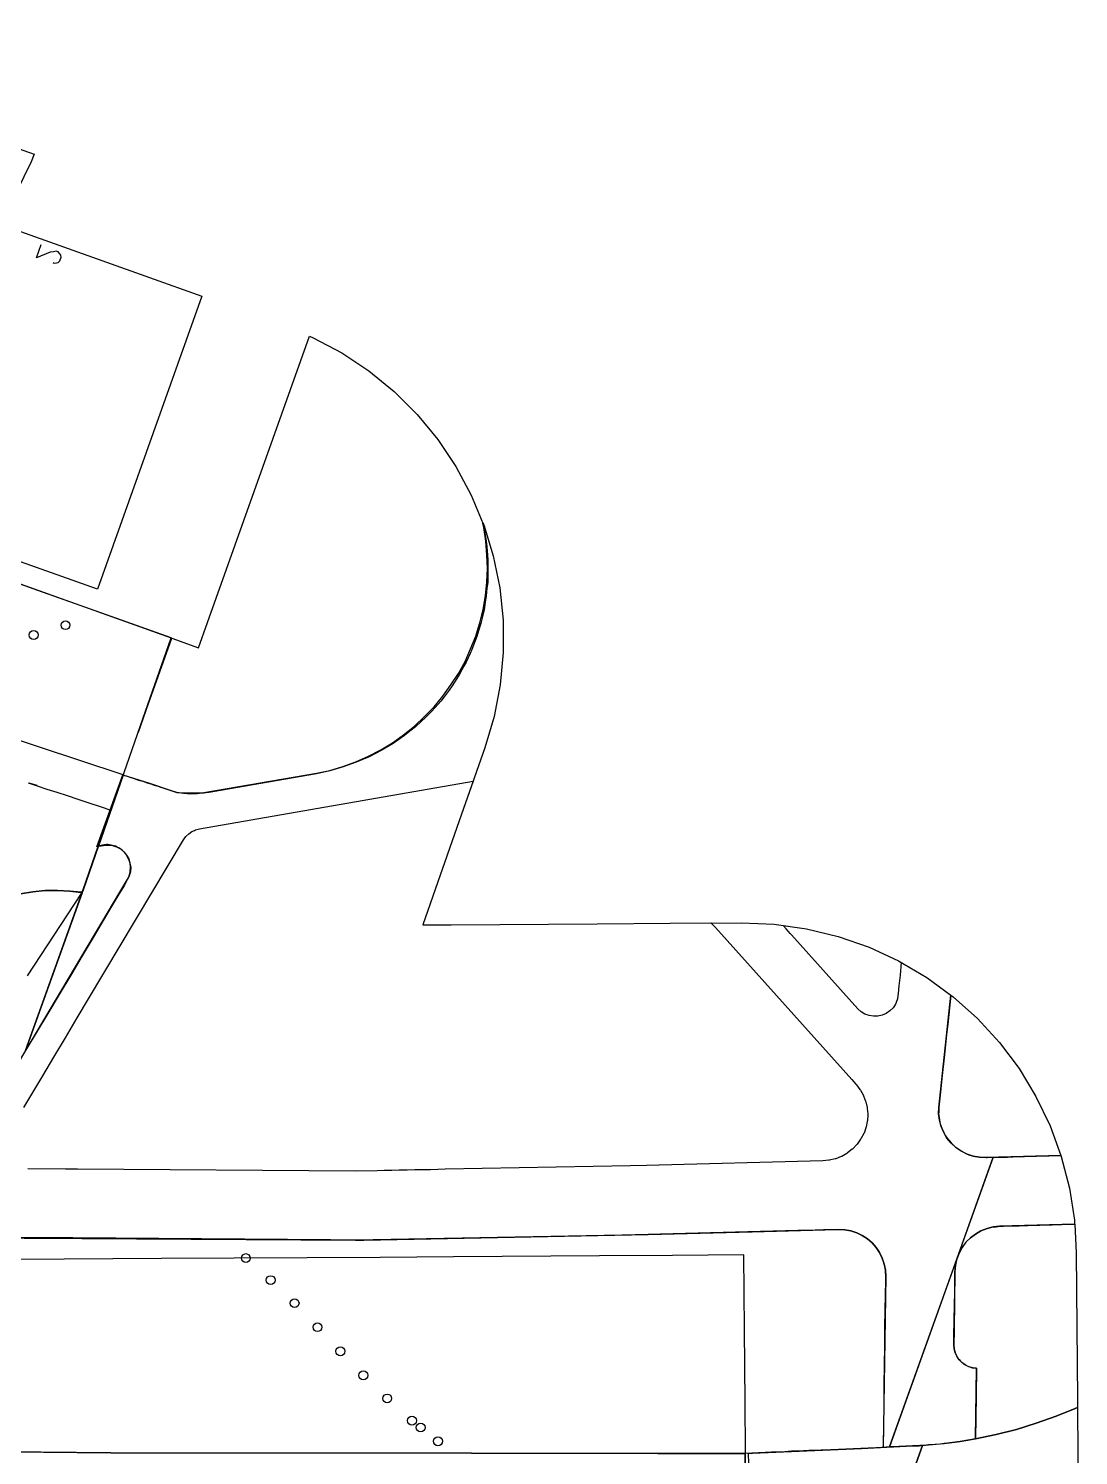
# Model space of a CAD drawing. Header units: metres. Extents: x 20 to 357, y 34 to 206.
# Drawn here: x 309.4 to 356.8, y 97.4 to 161.8 of the extents above; entities that cross this region are included whole.
import ezdxf

# ---------------------------------------------------------------- set-up
doc = ezdxf.new("R2010")
doc.units = ezdxf.units.M
for name, color, linetype in [('BOUNDARY', 7, 'Continuous'), ('BUILDING', 7, 'Continuous'), ('CURB', 7, 'Continuous'), ('ELECTR_CABLE', 7, 'Continuous'), ('GRASS', 7, 'Continuous'), ('ROAD', 7, 'Continuous'), ('SIDEWALK_PATH', 7, 'Continuous'), ('TREE', 7, 'Continuous')]:
    doc.layers.add(name, color=color, linetype=linetype)

# ---------------------------------------------------------------- blocks, each defined once
blk = doc.blocks.new('МОЖЖЕВЕЛЬНИК')
blk.add_circle((0, 0), 0.2)
blk = doc.blocks.new('БАРБАРИС_ТУНБЕРГА')
blk.add_circle((0, 0), 0.2)
blk = doc.blocks.new('ТУЯ_ЗАПАДНАЯ')
blk.add_circle((0, 0), 0.2)
blk = doc.blocks.new('РЯБИНА_ОБЫКНОВЕННАЯ')
blk.add_circle((0, 0), 0.2)

msp = doc.modelspace()

# ---------------------------------------------------------------- linework, layer by layer
at = {"layer": 'BOUNDARY'}
for points in [[(309.367, 119.022), (311.181, 121.771), (311.841, 122.783), (311.841, 122.783), (313.612, 127.864), (314.701, 130.977), (315.855, 134.276), (315.855, 134.276), (312.941, 135.321), (309.839, 136.421), (303.79, 138.587)], [(341.8, 93.165), (341.756, 99.764), (341.723, 103.053), (341.701, 106.418), (341.701, 106.418), (338.479, 106.396), (335.179, 106.374), (328.591, 106.33), (325.292, 106.308), (318.704, 106.275), (315.415, 106.253), (308.828, 106.209)]]:
    msp.add_lwpolyline(points, dxfattribs=at)
at = {"layer": 'BUILDING'}
msp.add_lwpolyline([(293.683, 161.794), (309.678, 156.114), (309.546, 155.77), (308.87, 154.428), (308.063, 153.16), (307.928, 152.988), (308.848, 152.709), (314.875, 150.55), (317.236, 149.713), (312.537, 136.48), (287.812, 145.26)], close=True, dxfattribs=at)
at = {"layer": 'CURB'}
msp.add_lwpolyline([(309.806, 127.611), (309.454, 127.721)], dxfattribs=at)
at = {"layer": 'ELECTR_CABLE'}
msp.add_lwpolyline([(310.532, 151.224), (310.576, 151.202), (310.576, 151.202), (310.686, 151.213), (310.686, 151.213), (310.752, 151.235), (310.752, 151.235), (310.829, 151.301), (310.829, 151.301), (310.895, 151.466), (310.895, 151.466), (310.873, 151.565), (310.873, 151.565), (310.84, 151.62), (310.84, 151.62), (310.763, 151.708), (310.763, 151.708), (310.664, 151.741), (310.664, 151.741), (310.554, 151.719), (310.554, 151.719), (310.4, 151.697), (310.4, 151.697), (309.784, 151.444), (309.784, 151.444), (309.993, 152.038)], dxfattribs=at)
at = {"layer": 'GRASS'}
for points in [[(304.692, 138.269), (315.855, 134.276), (314.363, 130.008), (315.888, 134.265), (317.085, 133.837), (317.493, 134.978), (322.092, 147.909), (322.271, 147.835), (323.563, 147.145), (324.781, 146.332), (325.915, 145.403), (326.952, 144.369), (327.884, 143.238), (328.701, 142.022), (329.395, 140.732), (329.927, 139.461), (329.966, 139.269), (330.01, 139.016), (330.065, 138.653), (330.098, 138.39), (330.131, 138.038), (330.142, 137.774), (330.153, 137.411), (330.153, 137.147), (330.142, 136.784), (330.109, 136.52), (330.076, 136.168), (330.032, 135.893), (329.977, 135.552), (329.911, 135.255), (329.834, 134.936), (329.724, 134.595), (329.647, 134.342), (329.427, 133.759), (329.35, 133.583), (329.174, 133.187), (329.064, 133), (328.866, 132.637), (328.745, 132.451), (328.536, 132.11), (328.404, 131.923), (328.173, 131.615), (328.019, 131.428), (327.766, 131.131), (327.601, 130.955), (327.337, 130.68), (327.161, 130.515), (326.876, 130.262), (326.689, 130.108), (326.392, 129.866), (325.875, 129.514), (325.336, 129.195), (324.786, 128.909), (324.203, 128.667), (323.62, 128.458), (323.015, 128.282), (322.41, 128.161), (317.329, 127.281), (317.032, 127.237), (316.79, 127.237), (316.724, 127.226), (316.416, 127.248), (316.108, 127.303), (315.822, 127.391), (314.888, 127.699), (313.695, 128.09), (312.574, 124.873), (312.589, 124.873), (312.809, 124.906), (313.007, 124.928), (313.205, 124.906), (313.392, 124.84), (313.568, 124.752), (313.722, 124.62), (313.843, 124.477), (313.942, 124.301), (313.997, 124.114), (314.03, 123.916), (314.019, 123.729), (314.019, 123.718), (313.964, 123.531), (313.887, 123.366), (313.876, 123.355), (313.744, 123.113), (313.502, 122.717), (313.183, 122.178), (312.787, 121.518), (312.336, 120.76), (311.841, 119.924), (311.324, 119.055), (310.796, 118.175), (310.29, 117.328), (309.806, 116.525), (309.29, 115.645), (311.991, 123.201), (312.068, 123.423), (311.885, 122.915), (312.556, 124.873), (312.567, 124.873), (313.678, 128.095), (313.645, 128.106), (302.394, 131.835)], [(309.213, 113.083), (309.608, 113.754), (310.07, 114.513), (310.565, 115.348), (311.093, 116.228), (311.61, 117.119), (312.127, 117.977), (316.416, 125.17), (316.515, 125.313), (316.647, 125.434), (316.79, 125.544), (316.911, 125.588), (316.955, 125.61), (317.131, 125.654), (329.483, 127.805), (328.859, 126.023), (327.773, 122.92), (327.216, 121.321), (328.491, 121.33), (335.079, 121.374), (338.377, 121.396), (340.206, 121.408), (340.414, 121.199), (340.942, 120.617), (346.573, 114.337), (346.76, 114.128), (346.782, 114.106), (346.936, 113.897), (346.958, 113.864), (347.09, 113.644), (347.101, 113.611), (347.189, 113.369), (347.2, 113.336), (347.266, 113.083), (347.266, 113.039), (347.288, 112.786), (347.288, 112.742), (347.277, 112.489), (347.266, 112.445), (347.222, 112.203), (347.123, 111.917), (347.112, 111.906), (346.98, 111.664), (346.969, 111.642), (346.815, 111.422), (346.793, 111.4), (346.606, 111.202), (346.584, 111.191), (346.375, 111.026), (346.353, 111.004), (346.122, 110.872), (346.089, 110.861), (345.847, 110.762), (345.814, 110.762), (345.561, 110.696), (345.528, 110.696), (345.264, 110.663), (337.313, 110.465), (336.565, 110.443), (328.228, 110.289), (327.898, 110.278), (327.557, 110.267), (327.205, 110.267), (326.854, 110.256), (326.502, 110.245), (326.15, 110.245), (325.809, 110.234), (325.468, 110.234), (325.16, 110.223), (324.159, 110.201), (311.632, 110.3), (311.478, 110.3), (311.445, 110.3), (311.346, 110.3), (311.236, 110.3), (311.148, 110.3), (311.093, 110.3), (309.388, 110.311)], [(309.059, 122.728), (309.608, 122.816), (310.169, 122.871), (310.73, 122.882), (311.291, 122.849), (311.807, 122.787), (311.819, 122.805), (311.885, 122.915), (311.838, 122.784), (311.841, 122.783), (311.834, 122.773), (309.29, 115.645)], [(303.999, 107.21), (311.819, 107.166), (324.181, 107.089), (324.555, 107.089), (337.379, 107.342), (342.075, 107.463), (345.352, 107.551), (345.968, 107.562), (346.254, 107.551), (346.529, 107.507), (346.793, 107.419), (347.046, 107.298), (347.277, 107.144), (347.486, 106.968), (347.673, 106.759), (347.827, 106.528), (347.948, 106.275), (348.036, 106.011), (348.091, 105.736), (348.102, 105.461), (347.992, 97.729), (345.297, 97.608), (345.187, 97.608), (345.033, 97.597), (344.846, 97.597), (344.627, 97.586), (344.385, 97.575), (344.121, 97.564), (343.846, 97.553), (343.549, 97.531), (343.252, 97.52), (342.955, 97.509), (342.658, 97.498), (342.361, 97.487), (341.767, 97.456), (341.767, 97.454), (341.745, 97.454), (338.501, 97.454), (329.416, 97.465), (313.139, 97.487), (300.557, 97.608)]]:
    msp.add_lwpolyline(points, dxfattribs=at)
for points in [[(348.751, 119.055), (348.696, 118.571), (348.663, 118.23), (348.652, 118.12), (348.63, 117.988), (348.619, 117.933), (348.542, 117.746), (348.498, 117.669), (348.432, 117.581), (348.289, 117.438), (348.124, 117.317), (347.948, 117.24), (347.75, 117.196), (347.552, 117.196), (347.354, 117.229), (347.167, 117.295), (346.991, 117.394), (346.848, 117.537), (343.846, 120.88), (343.791, 120.935), (343.714, 121.023), (343.615, 121.144), (343.494, 121.276), (343.473, 121.298), (344.527, 121.149), (345.958, 120.801), (347.348, 120.315), (348.683, 119.694), (348.803, 119.623)], [(351.269, 111.268), (351.049, 111.466), (350.862, 111.697), (350.719, 111.95), (350.598, 112.214), (350.533, 112.5), (350.489, 112.797), (350.5, 113.083), (351.037, 118.151), (351.139, 118.077), (352.237, 117.095), (353.233, 116.011), (354.117, 114.834), (354.883, 113.576), (355.521, 112.25), (356.009, 110.914), (352.633, 110.817), (352.336, 110.828), (352.05, 110.883), (351.775, 110.971), (351.511, 111.103)], [(353.997, 98.543), (353.084, 98.312), (352.16, 98.114), (352.204, 101.304), (352.028, 101.326), (351.852, 101.37), (351.687, 101.458), (351.544, 101.557), (351.412, 101.689), (351.313, 101.843), (351.236, 102.008), (351.225, 102.063), (351.192, 102.184), (351.181, 102.36), (351.181, 102.734), (351.192, 103.481), (351.203, 104.152), (351.214, 104.735), (351.214, 105.208), (351.225, 105.582), (351.225, 105.659), (351.247, 105.89), (351.247, 105.956), (351.302, 106.187), (351.313, 106.231), (351.412, 106.506), (351.511, 106.671), (351.555, 106.759), (351.676, 106.913), (351.72, 106.99), (351.929, 107.188), (352.16, 107.364), (352.402, 107.507), (352.677, 107.617), (352.952, 107.683), (353.084, 107.694), (353.172, 107.705), (353.238, 107.716), (353.282, 107.716), (353.414, 107.716), (353.568, 107.727), (353.744, 107.727), (353.931, 107.738), (354.129, 107.738), (354.316, 107.749), (354.514, 107.749), (355.614, 107.782), (356.482, 107.804), (356.629, 107.809), (356.701, 106.516), (356.723, 103.177), (356.755, 99.915), (356.756, 99.864), (356.758, 99.535), (356.658, 99.489), (355.79, 99.137), (354.899, 98.818)]]:
    msp.add_lwpolyline(points, close=True, dxfattribs=at)
at = {"layer": 'ROAD'}
for points in [[(309.41, 127.732), (309.817, 127.6), (310.246, 127.457), (310.697, 127.314), (311.159, 127.16), (311.643, 126.995), (312.138, 126.83), (312.655, 126.666), (313.128, 126.501), (311.885, 122.893), (311.841, 122.783), (311.797, 122.794), (311.291, 122.849), (310.73, 122.882), (310.169, 122.871), (309.608, 122.816), (309.059, 122.728)], [(344.638, 83.465), (349.763, 97.817), (350.027, 97.839), (350.741, 97.905), (351.456, 98.004), (352.16, 98.114), (353.084, 98.312), (353.997, 98.543), (354.899, 98.818), (355.79, 99.137), (356.658, 99.489), (356.758, 99.533), (356.799, 93.29)], [(293.419, 97.685), (313.139, 97.487), (314.096, 97.487), (329.416, 97.465), (334.926, 97.465), (336.103, 97.465), (337.819, 97.454), (339.545, 97.454), (341.283, 97.454), (341.745, 97.454), (341.778, 93.957)]]:
    msp.add_lwpolyline(points, dxfattribs=at)
msp.add_lwpolyline([(347.013, 97.685), (349.312, 97.795), (349.609, 97.806), (349.763, 97.817), (344.627, 83.465), (344.506, 83.531), (344.242, 83.619), (342.218, 84.29), (341.921, 97.004), (341.91, 97.454), (342.086, 97.465)], close=True, dxfattribs=at)
at = {"layer": 'SIDEWALK_PATH'}
msp.add_lwpolyline([(306.419, 110.828), (310.631, 117.911), (313.876, 123.355), (313.964, 123.542), (314.001, 123.702), (314.008, 123.74), (314.018, 123.942), (314.015, 123.975), (313.986, 124.158), (313.962, 124.226), (313.92, 124.334), (313.821, 124.499), (313.708, 124.631), (313.681, 124.659), (313.641, 124.693), (313.502, 124.796), (313.425, 124.837), (313.348, 124.873), (313.15, 124.928), (312.992, 124.945), (312.938, 124.948), (312.754, 124.928), (312.556, 124.873), (312.557, 124.874), (312.523, 124.862), (312.501, 124.851), (313.678, 128.095), (313.749, 128.073), (313.865, 128.04), (313.909, 128.024), (313.997, 127.996), (314.184, 127.93), (314.382, 127.864), (314.58, 127.809), (314.767, 127.743), (314.943, 127.688), (315.097, 127.633), (315.217, 127.6), (315.316, 127.567), (315.371, 127.545), (315.382, 127.545), (315.393, 127.534), (315.932, 127.358), (316.108, 127.303), (316.11, 127.303), (317.208, 127.281), (317.329, 127.281), (317.663, 127.333), (317.736, 127.347), (322.41, 128.161), (323.015, 128.293), (323.609, 128.469), (324.192, 128.689), (324.764, 128.942), (325.314, 129.228), (325.842, 129.547), (326.348, 129.91), (326.832, 130.295), (327.293, 130.724), (327.722, 131.175), (328.118, 131.648), (328.481, 132.154), (328.822, 132.67), (329.119, 133.22), (329.372, 133.781), (329.603, 134.364), (329.713, 134.727), (329.79, 134.958), (329.933, 135.563), (330.043, 136.179), (330.109, 136.795), (330.131, 137.411), (330.109, 138.038), (330.054, 138.653), (329.966, 139.269), (329.926, 139.463), (329.96, 139.381), (330.391, 137.981), (330.683, 136.545), (330.833, 135.088), (330.841, 133.623), (330.706, 132.164), (330.429, 130.726), (330.013, 129.321), (328.859, 126.023), (327.773, 122.92), (327.216, 121.321), (328.491, 121.33), (335.079, 121.374), (338.377, 121.396), (341.599, 121.418), (343.07, 121.355), (344.527, 121.149), (345.958, 120.801), (347.348, 120.315), (348.683, 119.694), (349.951, 118.946), (351.039, 118.15), (350.899, 116.836), (350.851, 116.36), (350.741, 115.326), (350.642, 114.381), (350.588, 113.918), (350.5, 113.083), (350.5, 112.874), (350.489, 112.797), (350.522, 112.533), (350.533, 112.5), (350.566, 112.346), (350.573, 112.316), (350.598, 112.225), (350.633, 112.139), (350.719, 111.95), (350.807, 111.795), (350.862, 111.708), (351.049, 111.477), (351.258, 111.279), (351.5, 111.114), (351.753, 110.982), (351.852, 110.947), (352.05, 110.883), (352.336, 110.828), (352.633, 110.817), (352.677, 110.817), (352.952, 110.828), (348.278, 97.751), (347.992, 97.729), (348.003, 97.861), (348.014, 98.73), (348.025, 99.621), (348.036, 100.534), (348.047, 101.436), (348.058, 102.305), (348.069, 103.14), (348.08, 103.91), (348.091, 104.614), (348.102, 105.23), (348.102, 105.461), (348.091, 105.692), (348.091, 105.736), (348.047, 105.956), (348.036, 106.011), (348.003, 106.11), (347.948, 106.275), (347.827, 106.528), (347.673, 106.759), (347.486, 106.968), (347.277, 107.144), (347.046, 107.298), (346.793, 107.419), (346.529, 107.507), (346.254, 107.551), (345.968, 107.562), (345.561, 107.551), (345.55, 107.551), (345.517, 107.551), (345.429, 107.551), (345.297, 107.551), (345.132, 107.54), (344.923, 107.54), (344.693, 107.529), (344.429, 107.529), (344.143, 107.518), (337.379, 107.342), (336.191, 107.32), (324.181, 107.089), (323.048, 107.1), (311.423, 107.188), (310.444, 107.188), (303.625, 107.21)], dxfattribs=at)
for points in [[(353.007, 110.828), (353.095, 110.828), (353.227, 110.828), (353.392, 110.839), (353.601, 110.839), (353.832, 110.85), (354.085, 110.861), (354.371, 110.861), (356.01, 110.91), (356.026, 110.867), (356.393, 109.441), (356.619, 107.986), (356.628, 107.816), (353.238, 107.716), (352.952, 107.683), (352.677, 107.617), (352.402, 107.507), (352.16, 107.364), (351.929, 107.188), (351.72, 106.99), (351.555, 106.759), (351.412, 106.506), (351.313, 106.231), (352.952, 110.828), (352.963, 110.828)], [(350.027, 97.839), (349.939, 97.828), (349.774, 97.817), (349.642, 97.817), (349.554, 97.806), (349.312, 97.795), (348.399, 97.751), (348.311, 97.751), (348.278, 97.751), (351.313, 106.231), (351.302, 106.187), (351.247, 105.956), (351.225, 105.659), (351.192, 103.042), (351.181, 102.36), (351.192, 102.162), (351.258, 101.964), (351.346, 101.777), (351.412, 101.7), (351.478, 101.623), (351.632, 101.491), (351.808, 101.392), (351.973, 101.337), (352.006, 101.326), (352.204, 101.304), (352.182, 100.05), (352.16, 98.114), (351.456, 98.004), (350.994, 97.938), (350.774, 97.905), (350.741, 97.905), (350.555, 97.883), (350.335, 97.861), (350.126, 97.85)]]:
    msp.add_lwpolyline(points, close=True, dxfattribs=at)

# ---------------------------------------------------------------- block references
at = {"layer": 'BUSH'}
for name, p in [('БАРБАРИС_ТУНБЕРГА', (311.088, 134.852)), ('МОЖЖЕВЕЛЬНИК', (309.654, 134.413)), ('МОЖЖЕВЕЛЬНИК', (319.225, 106.278)), ('МОЖЖЕВЕЛЬНИК', (320.346, 105.284)), ('БАРБАРИС_ТУНБЕРГА', (321.426, 104.243)), ('БАРБАРИС_ТУНБЕРГА', (322.46, 103.156)), ('БАРБАРИС_ТУНБЕРГА', (323.494, 102.069)), ('БАРБАРИС_ТУНБЕРГА', (324.528, 100.983)), ('БАРБАРИС_ТУНБЕРГА', (325.606, 99.94)), ('ТУЯ_ЗАПАДНАЯ', (326.722, 98.94)), ('ТУЯ_ЗАПАДНАЯ', (327.897, 98.007))]:
    msp.add_blockref(name, p, dxfattribs=at)
at = {"layer": 'TREE'}
msp.add_blockref('РЯБИНА_ОБЫКНОВЕННАЯ', (327.114, 98.629), dxfattribs=at)

doc.saveas('drawing.dxf')
